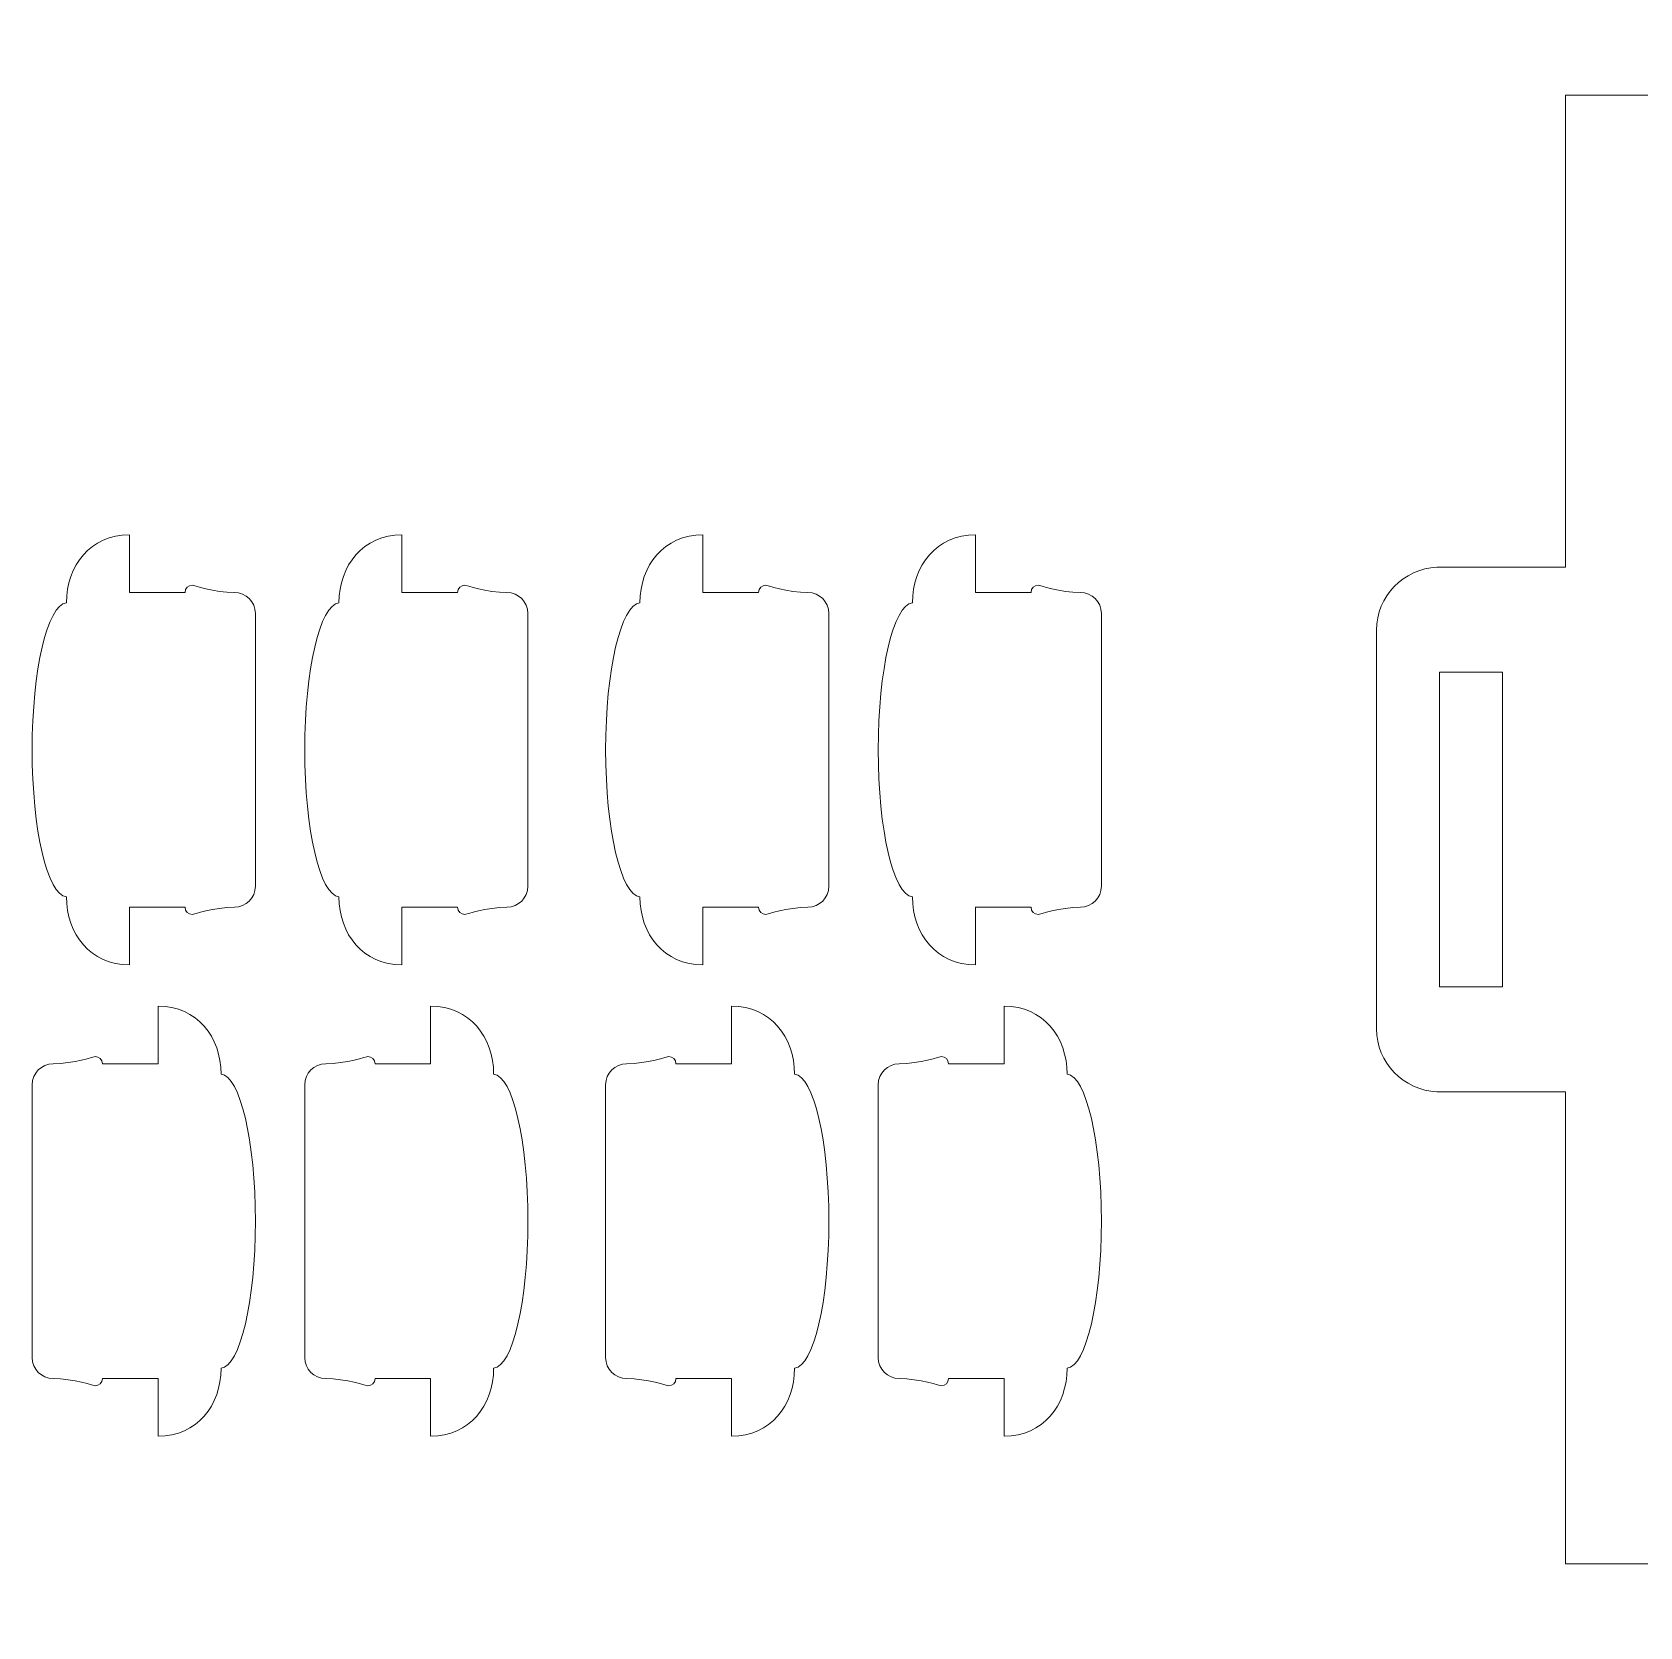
# Model space of a CAD drawing. Header units: millimetres. Extents: x 395 to 1406, y -158 to 315.
# Drawn here: x 1032.8 to 1109.4, y 173.2 to 249.2 of the extents above; entities that cross this region are included whole.
import ezdxf

# ---------------------------------------------------------------- set-up
doc = ezdxf.new("R2010")
doc.units = ezdxf.units.MM
doc.header["$MEASUREMENT"] = 0
doc.layers.add('layer 1', color=7, linetype='Continuous')
doc.layers.add('Roja', color=1, linetype='Continuous')

msp = doc.modelspace()

# ---------------------------------------------------------------- linework, layer by layer
at = {"layer": 'layer 1', "color": 250, "lineweight": 20}
msp.add_open_spline([(1236.4277, 246.1982), (1236.4277, 246.1982), (1236.4277, 223.6982), (1236.4277, 223.6982), (1236.4277, 223.6982), (1236.4277, 223.6982), (1239.4277, 223.6982), (1239.4277, 223.6982), (1239.4277, 223.6982), (1239.4277, 223.6982), (1242.4277, 223.6982), (1242.4277, 223.6982), (1242.4277, 223.6982), (1242.4277, 223.6982), (1242.4277, 223.6982), (1242.4277, 223.6982), (1242.4277, 223.6982), (1242.4277, 223.6982), (1242.5529, 223.6982), (1242.5529, 223.6982), (1242.5529, 223.6982), (1242.5529, 223.6982), (1242.5529, 223.6954), (1242.5529, 223.6954), (1242.5529, 223.6954), (1244.1455, 223.6292), (1245.4277, 222.3063), (1245.4277, 220.6982), (1245.4277, 220.6982), (1245.4277, 220.6982), (1245.4277, 201.6982), (1245.4277, 201.6982), (1245.4277, 201.6982), (1245.4277, 200.0901), (1244.1455, 198.7672), (1242.5529, 198.701), (1242.5529, 198.701), (1242.5529, 198.701), (1242.5529, 198.6982), (1242.5529, 198.6982), (1242.5529, 198.6982), (1242.5529, 198.6982), (1242.4277, 198.6982), (1242.4277, 198.6982), (1242.4277, 198.6982), (1242.4277, 198.6982), (1242.4277, 198.6982), (1242.4277, 198.6982), (1242.4277, 198.6982), (1242.4277, 198.6982), (1239.4277, 198.6982), (1239.4277, 198.6982), (1239.4277, 198.6982), (1239.4277, 198.6982), (1236.4277, 198.6982), (1236.4277, 198.6982), (1236.4277, 198.6982), (1236.4277, 198.6982), (1236.4277, 176.1982), (1236.4277, 176.1982), (1236.4277, 176.1982), (1236.4277, 176.1982), (1183.6494, 176.1982), (1183.6494, 176.1982), (1183.6494, 176.1982), (1183.6494, 176.1982), (1183.6494, 173.1982), (1183.6494, 173.1982), (1183.6494, 173.1982), (1175.3161, 173.1982), (1166.9827, 173.1982), (1158.6494, 173.1982), (1158.6494, 173.1982), (1158.6494, 173.1982), (1158.6494, 176.1982), (1158.6494, 176.1982), (1158.6494, 176.1982), (1158.6494, 176.1982), (1105.8711, 176.1982), (1105.8711, 176.1982), (1105.8711, 176.1982), (1105.8711, 176.1982), (1105.8711, 198.6982), (1105.8711, 198.6982), (1105.8711, 198.6982), (1105.8711, 198.6982), (1102.8711, 198.6982), (1102.8711, 198.6982), (1102.8711, 198.6982), (1102.8711, 198.6982), (1099.8711, 198.6982), (1099.8711, 198.6982), (1099.8711, 198.6982), (1099.8711, 198.6982), (1099.8711, 198.6982), (1099.8711, 198.6982), (1099.8711, 198.6982), (1099.8711, 198.6982), (1099.7459, 198.6982), (1099.7459, 198.6982), (1099.7459, 198.6982), (1099.7459, 198.6982), (1099.7459, 198.701), (1099.7459, 198.701), (1099.7459, 198.701), (1098.1533, 198.7672), (1096.8711, 200.0901), (1096.8711, 201.6982), (1096.8711, 201.6982), (1096.8711, 201.6982), (1096.8711, 220.6982), (1096.8711, 220.6982), (1096.8711, 220.6982), (1096.8711, 222.3063), (1098.1533, 223.6292), (1099.7459, 223.6954), (1099.7459, 223.6954), (1099.7459, 223.6954), (1099.7459, 223.6982), (1099.7459, 223.6982), (1099.7459, 223.6982), (1099.7459, 223.6982), (1099.8711, 223.6982), (1099.8711, 223.6982), (1099.8711, 223.6982), (1099.8711, 223.6982), (1099.8711, 223.6982), (1099.8711, 223.6982), (1099.8711, 223.6982), (1099.8711, 223.6982), (1102.8711, 223.6982), (1102.8711, 223.6982), (1102.8711, 223.6982), (1102.8711, 223.6982), (1105.8711, 223.6982), (1105.8711, 223.6982), (1105.8711, 223.6982), (1105.8711, 223.6982), (1105.8711, 246.1982), (1105.8711, 246.1982), (1105.8711, 246.1982), (1105.8711, 246.1982), (1158.6494, 246.1982), (1158.6494, 246.1982), (1158.6494, 246.1982), (1158.6494, 246.1982), (1158.6494, 249.1982), (1158.6494, 249.1982), (1158.6494, 249.1982), (1166.9827, 249.1982), (1175.3161, 249.1982), (1183.6494, 249.1982), (1183.6494, 249.1982), (1183.6494, 249.1982), (1183.6494, 246.1982), (1183.6494, 246.1982), (1183.6494, 246.1982), (1183.6494, 246.1982), (1236.4277, 246.1982), (1236.4277, 246.1982)], degree=3, knots=[0, 0, 0, 0, 0.0243902, 0.0243902, 0.0243902, 0.0243903, 0.0487805, 0.0487805, 0.0487805, 0.0487805, 0.0731707, 0.0731707, 0.0731707, 0.0731707, 0.097561, 0.097561, 0.097561, 0.097561, 0.1219512, 0.1219512, 0.1219512, 0.1219512, 0.1463415, 0.1463415, 0.1463415, 0.1463415, 0.1707317, 0.1707317, 0.1707317, 0.1707317, 0.195122, 0.195122, 0.195122, 0.195122, 0.2195122, 0.2195122, 0.2195122, 0.2195122, 0.2439024, 0.2439024, 0.2439024, 0.2439024, 0.2682927, 0.2682927, 0.2682927, 0.2682927, 0.2926829, 0.2926829, 0.2926829, 0.2926829, 0.3170732, 0.3170732, 0.3170732, 0.3170732, 0.3414634, 0.3414634, 0.3414634, 0.3414634, 0.3658537, 0.3658537, 0.3658537, 0.3658537, 0.3902439, 0.3902439, 0.3902439, 0.3902439, 0.4146341, 0.4146341, 0.4146341, 0.4146342, 0.4390244, 0.4390244, 0.4390244, 0.4390244, 0.4634146, 0.4634146, 0.4634146, 0.4634146, 0.4878049, 0.4878049, 0.4878049, 0.4878049, 0.5121951, 0.5121951, 0.5121951, 0.5121951, 0.5365854, 0.5365854, 0.5365854, 0.5365854, 0.5609756, 0.5609756, 0.5609756, 0.5609756, 0.5853659, 0.5853659, 0.5853659, 0.5853659, 0.6097561, 0.6097561, 0.6097561, 0.6097561, 0.6341463, 0.6341463, 0.6341463, 0.6341464, 0.6585366, 0.6585366, 0.6585366, 0.6585366, 0.6829268, 0.6829268, 0.6829268, 0.6829268, 0.7073171, 0.7073171, 0.7073171, 0.7073171, 0.7317073, 0.7317073, 0.7317073, 0.7317073, 0.7560976, 0.7560976, 0.7560976, 0.7560976, 0.7804878, 0.7804878, 0.7804878, 0.7804878, 0.804878, 0.804878, 0.804878, 0.8048781, 0.8292683, 0.8292683, 0.8292683, 0.8292683, 0.8536585, 0.8536585, 0.8536585, 0.8536585, 0.8780488, 0.8780488, 0.8780488, 0.8780488, 0.902439, 0.902439, 0.902439, 0.902439, 0.9268293, 0.9268293, 0.9268293, 0.9268293, 0.9512195, 0.9512195, 0.9512195, 0.9512195, 1, 1, 1, 1], dxfattribs=at)
at = {"layer": 'layer 1', "color": 114, "lineweight": 20}
msp.add_open_spline([(1102.8711, 203.6982), (1102.8711, 203.6982), (1099.8711, 203.6982), (1099.8711, 203.6982), (1099.8711, 203.6982), (1099.8711, 203.6982), (1099.8711, 218.6982), (1099.8711, 218.6982), (1099.8711, 218.6982), (1099.8711, 218.6982), (1102.8711, 218.6982), (1102.8711, 218.6982), (1102.8711, 218.6982), (1102.8711, 218.6982), (1102.8711, 203.6982), (1102.8711, 203.6982)], degree=3, knots=[0, 0, 0, 0, 0.2, 0.2, 0.2, 0.2, 0.4, 0.4, 0.4, 0.4, 0.6, 0.6, 0.6, 0.6, 1, 1, 1, 1], dxfattribs=at)
at = {"layer": 'Roja', "color": 1, "lineweight": 20}
for points in [[(1037.4597, 225.2373), (1037.4597, 225.2373), (1037.4597, 225.2373), (1037.4597, 225.2373), (1037.4597, 225.2373), (1037.4597, 225.2373), (1037.4597, 222.4937), (1037.4597, 222.4937), (1037.4597, 222.4937), (1037.4597, 222.4937), (1040.1097, 222.4937), (1040.1097, 222.4937), (1040.1097, 222.4937), (1040.1097, 222.687), (1040.2664, 222.8437), (1040.4597, 222.8437), (1040.4597, 222.8437), (1040.4622, 222.8437), (1041.5128, 222.4937), (1042.4597, 222.4937), (1042.4597, 222.4937), (1043.0097, 222.4937), (1043.4597, 222.0437), (1043.4597, 221.4937), (1043.4597, 221.4937), (1043.4597, 221.4937), (1043.4597, 208.4937), (1043.4597, 208.4937), (1043.4597, 208.4937), (1043.4597, 207.9437), (1043.0097, 207.4937), (1042.4597, 207.4937), (1042.4597, 207.4937), (1041.5128, 207.4937), (1040.4622, 207.1437), (1040.4597, 207.1437), (1040.4597, 207.1437), (1040.2664, 207.1437), (1040.1097, 207.3004), (1040.1097, 207.4937), (1040.1097, 207.4937), (1040.1097, 207.4937), (1037.4597, 207.4937), (1037.4597, 207.4937), (1037.4597, 207.4937), (1037.4597, 207.4937), (1037.4597, 204.7501), (1037.4597, 204.7501), (1037.4597, 204.7501), (1037.4597, 204.7501), (1037.4597, 204.7501), (1037.4597, 204.7501), (1037.4597, 204.7501), (1035.6072, 204.7501), (1034.4597, 206.2134), (1034.4597, 207.9852), (1034.4597, 207.9852), (1033.5537, 208.0788), (1032.8262, 211.1809), (1032.8262, 214.9937), (1032.8262, 214.9937), (1032.8262, 218.8066), (1033.5537, 221.9087), (1034.4597, 222.0023), (1034.4597, 222.0023), (1034.4597, 223.774), (1035.6073, 225.2373), (1037.4597, 225.2373)], [(1050.4436, 225.2373), (1050.4436, 225.2373), (1050.4436, 225.2373), (1050.4436, 225.2373), (1050.4436, 225.2373), (1050.4436, 225.2373), (1050.4436, 222.4937), (1050.4436, 222.4937), (1050.4436, 222.4937), (1050.4436, 222.4937), (1053.0936, 222.4937), (1053.0936, 222.4937), (1053.0936, 222.4937), (1053.0936, 222.687), (1053.2503, 222.8437), (1053.4436, 222.8437), (1053.4436, 222.8437), (1053.4461, 222.8437), (1054.4967, 222.4937), (1055.4436, 222.4937), (1055.4436, 222.4937), (1055.9936, 222.4937), (1056.4436, 222.0437), (1056.4436, 221.4937), (1056.4436, 221.4937), (1056.4436, 221.4937), (1056.4436, 208.4937), (1056.4436, 208.4937), (1056.4436, 208.4937), (1056.4436, 207.9437), (1055.9936, 207.4937), (1055.4436, 207.4937), (1055.4436, 207.4937), (1054.4967, 207.4937), (1053.4461, 207.1437), (1053.4436, 207.1437), (1053.4436, 207.1437), (1053.2503, 207.1437), (1053.0936, 207.3004), (1053.0936, 207.4937), (1053.0936, 207.4937), (1053.0936, 207.4937), (1050.4436, 207.4937), (1050.4436, 207.4937), (1050.4436, 207.4937), (1050.4436, 207.4937), (1050.4436, 204.7501), (1050.4436, 204.7501), (1050.4436, 204.7501), (1050.4436, 204.7501), (1050.4436, 204.7501), (1050.4436, 204.7501), (1050.4436, 204.7501), (1048.5911, 204.7501), (1047.4436, 206.2134), (1047.4436, 207.9852), (1047.4436, 207.9852), (1046.5376, 208.0788), (1045.8101, 211.1809), (1045.8101, 214.9937), (1045.8101, 214.9937), (1045.8101, 218.8066), (1046.5376, 221.9087), (1047.4436, 222.0023), (1047.4436, 222.0023), (1047.4436, 223.774), (1048.5912, 225.2373), (1050.4436, 225.2373)], [(1064.78, 225.2373), (1064.78, 225.2373), (1064.78, 225.2373), (1064.78, 225.2373), (1064.78, 225.2373), (1064.78, 225.2373), (1064.78, 222.4937), (1064.78, 222.4937), (1064.78, 222.4937), (1064.78, 222.4937), (1067.43, 222.4937), (1067.43, 222.4937), (1067.43, 222.4937), (1067.43, 222.687), (1067.5867, 222.8437), (1067.78, 222.8437), (1067.78, 222.8437), (1067.7825, 222.8437), (1068.8331, 222.4937), (1069.78, 222.4937), (1069.78, 222.4937), (1070.33, 222.4937), (1070.78, 222.0437), (1070.78, 221.4937), (1070.78, 221.4937), (1070.78, 221.4937), (1070.78, 208.4937), (1070.78, 208.4937), (1070.78, 208.4937), (1070.78, 207.9437), (1070.33, 207.4937), (1069.78, 207.4937), (1069.78, 207.4937), (1068.8331, 207.4937), (1067.7825, 207.1437), (1067.78, 207.1437), (1067.78, 207.1437), (1067.5867, 207.1437), (1067.43, 207.3004), (1067.43, 207.4937), (1067.43, 207.4937), (1067.43, 207.4937), (1064.78, 207.4937), (1064.78, 207.4937), (1064.78, 207.4937), (1064.78, 207.4937), (1064.78, 204.7501), (1064.78, 204.7501), (1064.78, 204.7501), (1064.78, 204.7501), (1064.78, 204.7501), (1064.78, 204.7501), (1064.78, 204.7501), (1062.9275, 204.7501), (1061.78, 206.2134), (1061.78, 207.9852), (1061.78, 207.9852), (1060.874, 208.0788), (1060.1465, 211.1809), (1060.1465, 214.9937), (1060.1465, 214.9937), (1060.1465, 218.8066), (1060.874, 221.9087), (1061.78, 222.0023), (1061.78, 222.0023), (1061.78, 223.774), (1062.9276, 225.2373), (1064.78, 225.2373)], [(1077.7639, 225.2373), (1077.7639, 225.2373), (1077.7639, 225.2373), (1077.7639, 225.2373), (1077.7639, 225.2373), (1077.7639, 225.2373), (1077.7639, 222.4937), (1077.7639, 222.4937), (1077.7639, 222.4937), (1077.7639, 222.4937), (1080.4139, 222.4937), (1080.4139, 222.4937), (1080.4139, 222.4937), (1080.4139, 222.687), (1080.5706, 222.8437), (1080.7639, 222.8437), (1080.7639, 222.8437), (1080.7664, 222.8437), (1081.817, 222.4937), (1082.7639, 222.4937), (1082.7639, 222.4937), (1083.3139, 222.4937), (1083.7639, 222.0437), (1083.7639, 221.4937), (1083.7639, 221.4937), (1083.7639, 221.4937), (1083.7639, 208.4937), (1083.7639, 208.4937), (1083.7639, 208.4937), (1083.7639, 207.9437), (1083.3139, 207.4937), (1082.7639, 207.4937), (1082.7639, 207.4937), (1081.817, 207.4937), (1080.7664, 207.1437), (1080.7639, 207.1437), (1080.7639, 207.1437), (1080.5706, 207.1437), (1080.4139, 207.3004), (1080.4139, 207.4937), (1080.4139, 207.4937), (1080.4139, 207.4937), (1077.7639, 207.4937), (1077.7639, 207.4937), (1077.7639, 207.4937), (1077.7639, 207.4937), (1077.7639, 204.7501), (1077.7639, 204.7501), (1077.7639, 204.7501), (1077.7639, 204.7501), (1077.7639, 204.7501), (1077.7639, 204.7501), (1077.7639, 204.7501), (1075.9114, 204.7501), (1074.7639, 206.2134), (1074.7639, 207.9852), (1074.7639, 207.9852), (1073.8579, 208.0788), (1073.1304, 211.1809), (1073.1304, 214.9937), (1073.1304, 214.9937), (1073.1304, 218.8066), (1073.8579, 221.9087), (1074.7639, 222.0023), (1074.7639, 222.0023), (1074.7639, 223.774), (1075.9115, 225.2373), (1077.7639, 225.2373)], [(1038.8263, 202.7758), (1038.8263, 202.7758), (1038.8263, 202.7758), (1038.8263, 202.7758), (1038.8263, 202.7758), (1038.8263, 202.7758), (1038.8263, 200.0322), (1038.8263, 200.0322), (1038.8263, 200.0322), (1038.8263, 200.0322), (1036.1763, 200.0322), (1036.1763, 200.0322), (1036.1763, 200.0322), (1036.1763, 200.2255), (1036.0196, 200.3822), (1035.8263, 200.3822), (1035.8263, 200.3822), (1035.8238, 200.3822), (1034.7732, 200.0322), (1033.8263, 200.0322), (1033.8263, 200.0322), (1033.2763, 200.0322), (1032.8263, 199.5822), (1032.8263, 199.0322), (1032.8263, 199.0322), (1032.8263, 199.0322), (1032.8263, 186.0322), (1032.8263, 186.0322), (1032.8263, 186.0322), (1032.8263, 185.4822), (1033.2763, 185.0322), (1033.8263, 185.0322), (1033.8263, 185.0322), (1034.7732, 185.0322), (1035.8238, 184.6822), (1035.8263, 184.6822), (1035.8263, 184.6822), (1036.0196, 184.6822), (1036.1763, 184.8389), (1036.1763, 185.0322), (1036.1763, 185.0322), (1036.1763, 185.0322), (1038.8263, 185.0322), (1038.8263, 185.0322), (1038.8263, 185.0322), (1038.8263, 185.0322), (1038.8263, 182.2886), (1038.8263, 182.2886), (1038.8263, 182.2886), (1038.8263, 182.2886), (1038.8263, 182.2886), (1038.8263, 182.2886), (1038.8263, 182.2886), (1040.6788, 182.2886), (1041.8263, 183.7519), (1041.8263, 185.5237), (1041.8263, 185.5237), (1042.7323, 185.6173), (1043.4598, 188.7194), (1043.4598, 192.5322), (1043.4598, 192.5322), (1043.4598, 196.3451), (1042.7323, 199.4472), (1041.8263, 199.5408), (1041.8263, 199.5408), (1041.8263, 201.3125), (1040.6787, 202.7758), (1038.8263, 202.7758)], [(1051.8102, 202.7758), (1051.8102, 202.7758), (1051.8102, 202.7758), (1051.8102, 202.7758), (1051.8102, 202.7758), (1051.8102, 202.7758), (1051.8102, 200.0322), (1051.8102, 200.0322), (1051.8102, 200.0322), (1051.8102, 200.0322), (1049.1602, 200.0322), (1049.1602, 200.0322), (1049.1602, 200.0322), (1049.1602, 200.2255), (1049.0035, 200.3822), (1048.8102, 200.3822), (1048.8102, 200.3822), (1048.8077, 200.3822), (1047.7571, 200.0322), (1046.8102, 200.0322), (1046.8102, 200.0322), (1046.2602, 200.0322), (1045.8102, 199.5822), (1045.8102, 199.0322), (1045.8102, 199.0322), (1045.8102, 199.0322), (1045.8102, 186.0322), (1045.8102, 186.0322), (1045.8102, 186.0322), (1045.8102, 185.4822), (1046.2602, 185.0322), (1046.8102, 185.0322), (1046.8102, 185.0322), (1047.7571, 185.0322), (1048.8077, 184.6822), (1048.8102, 184.6822), (1048.8102, 184.6822), (1049.0035, 184.6822), (1049.1602, 184.8389), (1049.1602, 185.0322), (1049.1602, 185.0322), (1049.1602, 185.0322), (1051.8102, 185.0322), (1051.8102, 185.0322), (1051.8102, 185.0322), (1051.8102, 185.0322), (1051.8102, 182.2886), (1051.8102, 182.2886), (1051.8102, 182.2886), (1051.8102, 182.2886), (1051.8102, 182.2886), (1051.8102, 182.2886), (1051.8102, 182.2886), (1053.6627, 182.2886), (1054.8102, 183.7519), (1054.8102, 185.5237), (1054.8102, 185.5237), (1055.7162, 185.6173), (1056.4437, 188.7194), (1056.4437, 192.5322), (1056.4437, 192.5322), (1056.4437, 196.3451), (1055.7162, 199.4472), (1054.8102, 199.5408), (1054.8102, 199.5408), (1054.8102, 201.3125), (1053.6626, 202.7758), (1051.8102, 202.7758)], [(1066.1466, 202.7758), (1066.1466, 202.7758), (1066.1466, 202.7758), (1066.1466, 202.7758), (1066.1466, 202.7758), (1066.1466, 202.7758), (1066.1466, 200.0322), (1066.1466, 200.0322), (1066.1466, 200.0322), (1066.1466, 200.0322), (1063.4966, 200.0322), (1063.4966, 200.0322), (1063.4966, 200.0322), (1063.4966, 200.2255), (1063.3399, 200.3822), (1063.1466, 200.3822), (1063.1466, 200.3822), (1063.1441, 200.3822), (1062.0935, 200.0322), (1061.1466, 200.0322), (1061.1466, 200.0322), (1060.5966, 200.0322), (1060.1466, 199.5822), (1060.1466, 199.0322), (1060.1466, 199.0322), (1060.1466, 199.0322), (1060.1466, 186.0322), (1060.1466, 186.0322), (1060.1466, 186.0322), (1060.1466, 185.4822), (1060.5966, 185.0322), (1061.1466, 185.0322), (1061.1466, 185.0322), (1062.0935, 185.0322), (1063.1441, 184.6822), (1063.1466, 184.6822), (1063.1466, 184.6822), (1063.3399, 184.6822), (1063.4966, 184.8389), (1063.4966, 185.0322), (1063.4966, 185.0322), (1063.4966, 185.0322), (1066.1466, 185.0322), (1066.1466, 185.0322), (1066.1466, 185.0322), (1066.1466, 185.0322), (1066.1466, 182.2886), (1066.1466, 182.2886), (1066.1466, 182.2886), (1066.1466, 182.2886), (1066.1466, 182.2886), (1066.1466, 182.2886), (1066.1466, 182.2886), (1067.9991, 182.2886), (1069.1466, 183.7519), (1069.1466, 185.5237), (1069.1466, 185.5237), (1070.0526, 185.6173), (1070.7801, 188.7194), (1070.7801, 192.5322), (1070.7801, 192.5322), (1070.7801, 196.3451), (1070.0526, 199.4472), (1069.1466, 199.5408), (1069.1466, 199.5408), (1069.1466, 201.3125), (1067.999, 202.7758), (1066.1466, 202.7758)], [(1079.1305, 202.7758), (1079.1305, 202.7758), (1079.1305, 202.7758), (1079.1305, 202.7758), (1079.1305, 202.7758), (1079.1305, 202.7758), (1079.1305, 200.0322), (1079.1305, 200.0322), (1079.1305, 200.0322), (1079.1305, 200.0322), (1076.4805, 200.0322), (1076.4805, 200.0322), (1076.4805, 200.0322), (1076.4805, 200.2255), (1076.3238, 200.3822), (1076.1305, 200.3822), (1076.1305, 200.3822), (1076.128, 200.3822), (1075.0774, 200.0322), (1074.1305, 200.0322), (1074.1305, 200.0322), (1073.5805, 200.0322), (1073.1305, 199.5822), (1073.1305, 199.0322), (1073.1305, 199.0322), (1073.1305, 199.0322), (1073.1305, 186.0322), (1073.1305, 186.0322), (1073.1305, 186.0322), (1073.1305, 185.4822), (1073.5805, 185.0322), (1074.1305, 185.0322), (1074.1305, 185.0322), (1075.0774, 185.0322), (1076.128, 184.6822), (1076.1305, 184.6822), (1076.1305, 184.6822), (1076.3238, 184.6822), (1076.4805, 184.8389), (1076.4805, 185.0322), (1076.4805, 185.0322), (1076.4805, 185.0322), (1079.1305, 185.0322), (1079.1305, 185.0322), (1079.1305, 185.0322), (1079.1305, 185.0322), (1079.1305, 182.2886), (1079.1305, 182.2886), (1079.1305, 182.2886), (1079.1305, 182.2886), (1079.1305, 182.2886), (1079.1305, 182.2886), (1079.1305, 182.2886), (1080.983, 182.2886), (1082.1305, 183.7519), (1082.1305, 185.5237), (1082.1305, 185.5237), (1083.0365, 185.6173), (1083.764, 188.7194), (1083.764, 192.5322), (1083.764, 192.5322), (1083.764, 196.3451), (1083.0365, 199.4472), (1082.1305, 199.5408), (1082.1305, 199.5408), (1082.1305, 201.3125), (1080.9829, 202.7758), (1079.1305, 202.7758)]]:
    msp.add_open_spline(points, degree=3, knots=[0, 0, 0, 0, 0.0555556, 0.0555556, 0.0555556, 0.0555556, 0.1111111, 0.1111111, 0.1111111, 0.1111111, 0.1666667, 0.1666667, 0.1666667, 0.1666667, 0.2222222, 0.2222222, 0.2222222, 0.2222222, 0.2777778, 0.2777778, 0.2777778, 0.2777778, 0.3333333, 0.3333333, 0.3333333, 0.3333333, 0.3888889, 0.3888889, 0.3888889, 0.3888889, 0.4444444, 0.4444444, 0.4444444, 0.4444445, 0.5, 0.5, 0.5, 0.5, 0.5555556, 0.5555556, 0.5555556, 0.5555556, 0.6111111, 0.6111111, 0.6111111, 0.6111111, 0.6666667, 0.6666667, 0.6666667, 0.6666667, 0.7222222, 0.7222222, 0.7222222, 0.7222222, 0.7777778, 0.7777778, 0.7777778, 0.7777778, 0.8333333, 0.8333333, 0.8333333, 0.8333333, 0.8888889, 0.8888889, 0.8888889, 0.8888889, 1, 1, 1, 1], dxfattribs=at)

doc.saveas('drawing.dxf')
